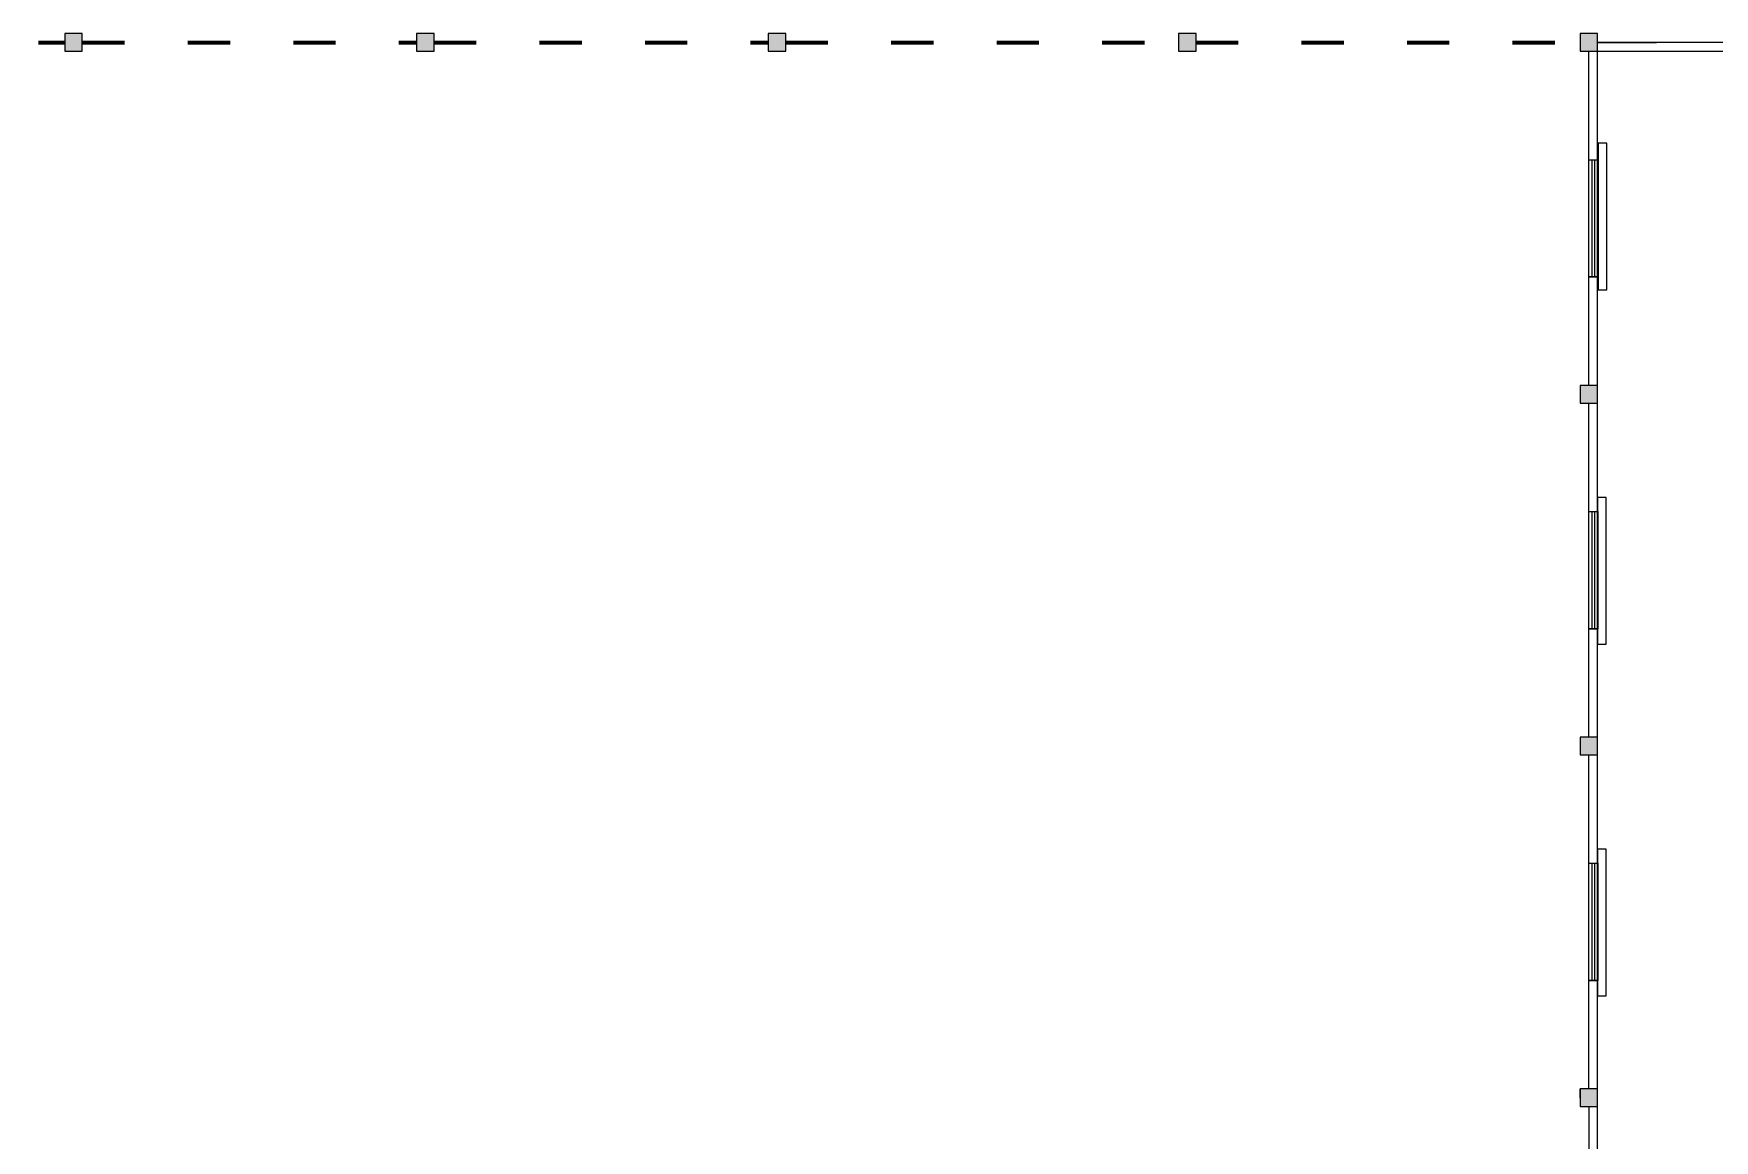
# Model space of a CAD drawing. Header units: millimetres. Extents: x 3339 to 2017737, y 4955 to 2748989.
# Drawn here: x 1011860 to 1040535, y 1666936 to 1685812 of the extents above; entities that cross this region are included whole.
import ezdxf

# ---------------------------------------------------------------- set-up
doc = ezdxf.new("R2010")
doc.units = ezdxf.units.MM
doc.header["$LTSCALE"] = 30
doc.linetypes.add('ACAD_ISO03W100', pattern=[30, 12, -18])

msp = doc.modelspace()

# ---------------------------------------------------------------- hatches: boundary and pattern name
at = {"true_color": 0xf8d731}
h = msp.add_hatch(color=40, dxfattribs=at)
h.dxf.hatch_style = 1
h.paths.add_polyline_path([(1084541.166, 1662962.224), (1084391.166, 1662962.224), (1084241.166, 1662962.224), (1084241.166, 1662812.224), (1084241.166, 1662662.224), (1084541.166, 1662662.224)])
h.paths.add_polyline_path([(1078691.166, 1662962.224), (1078541.166, 1662962.224), (1078391.166, 1662962.224), (1078391.166, 1662812.224), (1078391.166, 1662662.224), (1078691.166, 1662662.224)])
h.paths.add_polyline_path([(1075691.166, 1662962.224), (1075541.166, 1662962.224), (1075391.166, 1662962.224), (1075391.166, 1662812.224), (1075391.166, 1662662.224), (1075691.166, 1662662.224)])
h.paths.add_polyline_path([(1069691.166, 1662962.224), (1069541.166, 1662962.224), (1069391.166, 1662962.224), (1069391.166, 1662812.224), (1069391.166, 1662662.224), (1069691.166, 1662662.224)])
h.paths.add_polyline_path([(1063691.166, 1662962.224), (1063541.166, 1662962.224), (1063391.166, 1662962.224), (1063391.166, 1662812.224), (1063391.166, 1662662.224), (1063691.166, 1662662.224)])
h.paths.add_polyline_path([(1057691.166, 1662962.224), (1057541.166, 1662962.224), (1057391.166, 1662962.224), (1057391.166, 1662812.224), (1057391.166, 1662662.224), (1057691.166, 1662662.224)])
h.paths.add_polyline_path([(1051691.166, 1662962.224), (1051541.166, 1662962.224), (1051391.166, 1662962.224), (1051391.166, 1662812.224), (1051391.166, 1662662.224), (1051691.166, 1662662.224)])
h.paths.add_polyline_path([(1048691.166, 1662962.224), (1048541.166, 1662962.224), (1048391.166, 1662962.224), (1048391.166, 1662812.224), (1048391.166, 1662662.224), (1048691.166, 1662662.224)])
h.paths.add_polyline_path([(1042841.166, 1662962.224), (1042691.166, 1662962.224), (1042541.166, 1662962.224), (1042541.166, 1662662.224), (1042841.166, 1662662.224)])
h.paths.add_polyline_path([(1042841.166, 1665812.224), (1042691.166, 1665812.224), (1042541.166, 1665812.224), (1042541.166, 1665512.224), (1042841.166, 1665512.224)])
h.paths.add_polyline_path([(1042841.166, 1671812.224), (1042691.166, 1671812.224), (1042541.166, 1671812.224), (1042541.166, 1671662.224), (1042541.166, 1671512.224), (1042841.166, 1671512.224)])
h.paths.add_polyline_path([(1042841.166, 1677812.224), (1042691.166, 1677812.224), (1042541.166, 1677812.224), (1042541.166, 1677512.224), (1042841.166, 1677512.224)])
h.paths.add_polyline_path([(1038541.166, 1673812.224), (1038395.274, 1673812.224), (1038245.274, 1673812.224), (1038245.274, 1673662.224), (1038245.274, 1673512.224), (1038541.166, 1673512.224)])
h.paths.add_polyline_path([(1038541.166, 1667662.224), (1038541.166, 1667813.083), (1038245.274, 1667813.083), (1038245.274, 1667663.083), (1038245.274, 1667513.083), (1038541.166, 1667513.083)])
h.paths.add_polyline_path([(1038541.166, 1662962.224), (1038241.166, 1662962.224), (1038241.166, 1662662.224), (1038541.166, 1662662.224)])
h.paths.add_polyline_path([(1084541.166, 1665812.224), (1084391.166, 1665812.224), (1084241.166, 1665812.224), (1084241.166, 1665662.224), (1084241.166, 1665512.224), (1084541.166, 1665512.224)])
h.paths.add_polyline_path([(1084541.166, 1671812.224), (1084391.166, 1671812.224), (1084241.166, 1671812.224), (1084241.166, 1671662.224), (1084241.166, 1671512.224), (1084541.166, 1671512.224)])
h.paths.add_polyline_path([(1084541.166, 1677812.224), (1084391.166, 1677812.224), (1084241.166, 1677812.224), (1084241.166, 1677662.224), (1084241.166, 1677512.224), (1084541.166, 1677512.224)])
h.paths.add_polyline_path([(1031691.166, 1662962.224), (1031391.166, 1662962.224), (1031391.166, 1662662.224), (1031541.166, 1662662.224), (1031691.166, 1662662.224)])
h.paths.add_polyline_path([(1024691.166, 1662962.224), (1024391.166, 1662962.224), (1024391.166, 1662662.224), (1024541.166, 1662662.224), (1024691.166, 1662662.224)])
h.paths.add_polyline_path([(1018691.166, 1662962.224), (1018391.166, 1662962.224), (1018391.166, 1662662.224), (1018541.166, 1662662.224), (1018691.166, 1662662.224)])
h.paths.add_polyline_path([(1012691.166, 1662962.224), (1012391.166, 1662962.224), (1012391.166, 1662662.224), (1012541.166, 1662662.224), (1012691.166, 1662662.224)])
h.paths.add_polyline_path([(1042841.166, 1683812.224), (1042691.166, 1683812.224), (1042541.166, 1683812.224), (1042541.166, 1683662.224), (1042541.166, 1683512.224), (1042841.166, 1683512.224)])
h.paths.add_polyline_path([(1038541.166, 1679812.224), (1038395.274, 1679812.224), (1038245.274, 1679812.224), (1038245.274, 1679662.224), (1038245.274, 1679512.224), (1038541.166, 1679512.224)])
h.paths.add_polyline_path([(1038541.166, 1685812.224), (1038395.274, 1685812.224), (1038245.274, 1685812.224), (1038245.274, 1685662.224), (1038245.274, 1685512.224), (1038541.166, 1685512.224)])
h.paths.add_polyline_path([(994841.166, 1662962.224), (994541.166, 1662962.224), (994541.166, 1662662.224), (994841.166, 1662662.224)])
h.paths.add_polyline_path([(1000691.166, 1662962.224), (1000391.166, 1662962.224), (1000391.166, 1662662.224), (1000541.166, 1662662.224), (1000691.166, 1662662.224)])
h.paths.add_polyline_path([(1006691.166, 1662962.224), (1006391.166, 1662962.224), (1006391.166, 1662662.224), (1006541.166, 1662662.224), (1006691.166, 1662662.224)])
at = {"ltscale": 2, "true_color": 0xf8d731}
h = msp.add_hatch(dxfattribs=at)
h.set_pattern_fill('ANGLE', color=40)
h.set_pattern_definition([(0, (398186.685, 1616115.43), (0, 6.985), [5.08, -1.905]), (90, (398186.685, 1616115.43), (-6.985, 4e-16), [5.08, -1.905])])
h.paths.add_polyline_path([(1012391.166, 1685662.462), (1012391.166, 1685512.462), (1012691.166, 1685512.462), (1012691.166, 1685812.462), (1012541.166, 1685812.462), (1012391.166, 1685812.462)])
h.paths.add_polyline_path([(1018691.166, 1685812.407), (1018541.166, 1685812.407), (1018391.166, 1685812.407), (1018391.166, 1685662.407), (1018391.166, 1685512.407), (1018691.166, 1685512.407)])
h.paths.add_polyline_path([(1024541.166, 1685812.351), (1024391.166, 1685812.351), (1024391.166, 1685662.351), (1024391.166, 1685512.351), (1024691.166, 1685512.351), (1024691.166, 1685812.351)])
h.paths.add_polyline_path([(1031391.166, 1685512.286), (1031691.166, 1685512.286), (1031691.166, 1685812.286), (1031541.166, 1685812.286), (1031391.166, 1685812.286), (1031391.166, 1685662.286)])

# ---------------------------------------------------------------- linework, layer by layer
for p, q in [((1012391.166, 1685812.462), (1012391.166, 1685512.462)), ((1012691.166, 1685812.462), (1012391.166, 1685812.462)), ((1012391.166, 1685812.462), (1012391.166, 1685662.462)), ((1012691.166, 1685812.462), (1012541.166, 1685812.462)), ((1012691.166, 1685512.462), (1012691.166, 1685812.462)), ((1012691.166, 1685662.462), (1012691.166, 1685812.462)), ((1018391.166, 1685812.407), (1018391.166, 1685512.407)), ((1018691.166, 1685812.407), (1018391.166, 1685812.407)), ((1018391.166, 1685812.407), (1018391.166, 1685662.407)), ((1018691.166, 1685812.407), (1018541.166, 1685812.407)), ((1018691.166, 1685512.407), (1018691.166, 1685812.407)), ((1018691.166, 1685662.407), (1018691.166, 1685812.407)), ((1024391.166, 1685812.351), (1024391.166, 1685512.351)), ((1024691.166, 1685812.351), (1024391.166, 1685812.351)), ((1024391.166, 1685812.351), (1024391.166, 1685662.351)), ((1024691.166, 1685812.351), (1024541.166, 1685812.351)), ((1024691.166, 1685512.351), (1024691.166, 1685812.351)), ((1024691.166, 1685662.351), (1024691.166, 1685812.351)), ((1031391.166, 1685812.286), (1031391.166, 1685512.286)), ((1031691.166, 1685812.286), (1031391.166, 1685812.286)), ((1031391.166, 1685812.286), (1031391.166, 1685662.286)), ((1031691.166, 1685812.286), (1031541.166, 1685812.286)), ((1031691.166, 1685512.286), (1031691.166, 1685812.286)), ((1031691.166, 1685662.286), (1031691.166, 1685812.286)), ((1038245.274, 1685812.224), (1038245.274, 1685512.224)), ((1038541.166, 1685812.224), (1038245.274, 1685812.224)), ((1038245.274, 1685812.224), (1038245.274, 1685662.224)), ((1038541.166, 1685812.224), (1038395.274, 1685812.224)), ((1038541.166, 1667662.224), (1038541.166, 1685812.224)), ((1012391.166, 1685512.462), (1012691.166, 1685512.462)), ((1018391.166, 1685512.407), (1018691.166, 1685512.407)), ((1024391.166, 1685512.351), (1024691.166, 1685512.351)), ((1031391.166, 1685512.286), (1031691.166, 1685512.286)), ((1038245.274, 1685512.224), (1042541.166, 1685512.224)), ((1038395.274, 1679812.224), (1038395.274, 1685512.224)), ((1039545.274, 1685662.224), (1038541.166, 1685662.224)), ((1038541.166, 1685662.224), (1038545.274, 1685662.224)), ((1042691.166, 1685662.224), (1038541.166, 1685662.224)), ((1038545.274, 1685662.224), (1039545.274, 1685662.224)), ((1038549.603, 1683942.153), (1038549.603, 1681442.153)), ((1038699.603, 1683942.153), (1038549.603, 1683942.153)), ((1038549.603, 1683942.153), (1038549.603, 1683942.153)), ((1038699.603, 1681442.153), (1038699.603, 1683942.153)), ((1038395.274, 1679812.224), (1038395.274, 1681662.224)), ((1038395.274, 1681662.224), (1038545.274, 1681662.224)), ((1038549.603, 1681442.153), (1038699.603, 1681442.153)), ((1038245.274, 1679812.224), (1038245.274, 1679512.224)), ((1038541.166, 1679812.224), (1038245.274, 1679812.224)), ((1038245.274, 1679812.224), (1038245.274, 1679662.224)), ((1038541.166, 1679812.224), (1038395.274, 1679812.224)), ((1038245.274, 1679512.224), (1038541.166, 1679512.224)), ((1038395.274, 1673812.224), (1038395.274, 1679512.224)), ((1038541.166, 1679662.224), (1038545.274, 1679662.224)), ((1038541.166, 1679662.224), (1038545.274, 1679662.224)), ((1038539.603, 1677902.153), (1038539.603, 1675402.153)), ((1038689.603, 1677902.153), (1038539.603, 1677902.153)), ((1038539.603, 1677902.153), (1038539.603, 1677902.153)), ((1038689.603, 1675402.153), (1038689.603, 1677902.153)), ((1038395.274, 1673812.224), (1038395.274, 1675662.224)), ((1038395.274, 1675662.224), (1038545.274, 1675662.224)), ((1038539.603, 1675402.153), (1038689.603, 1675402.153)), ((1038245.274, 1673812.224), (1038245.274, 1673512.224)), ((1038541.166, 1673812.224), (1038245.274, 1673812.224)), ((1038245.274, 1673812.224), (1038245.274, 1673662.224)), ((1038541.166, 1673812.224), (1038395.274, 1673812.224)), ((1038245.274, 1673512.224), (1038541.166, 1673512.224)), ((1038395.274, 1667813.083), (1038395.274, 1673512.224)), ((1038539.603, 1671902.153), (1038539.603, 1669402.153)), ((1038689.603, 1671902.153), (1038539.603, 1671902.153)), ((1038539.603, 1671902.153), (1038539.603, 1671902.153)), ((1038689.603, 1669402.153), (1038689.603, 1671902.153)), ((1038395.274, 1667813.083), (1038395.274, 1669663.083)), ((1038395.274, 1669663.083), (1038545.274, 1669663.083)), ((1038539.603, 1669402.153), (1038689.603, 1669402.153)), ((1038245.274, 1667813.083), (1038245.274, 1667663.083)), ((1038245.274, 1667663.083), (1038245.274, 1667813.083)), ((1038541.166, 1667813.083), (1038245.274, 1667813.083)), ((1038245.274, 1667663.083), (1038245.274, 1667513.083)), ((1038245.274, 1667513.083), (1038541.166, 1667513.083)), ((1038395.274, 1667513.083), (1038395.274, 1662962.224)), ((1038541.166, 1662662.224), (1038541.166, 1667662.224))]:
    msp.add_line(p, q)
at = {"linetype": 'ACAD_ISO03W100', "lineweight": 200, "ltscale": 2}
for p, q in [((1006541.166, 1685662.518), (1012391.166, 1685662.464)), ((1012691.166, 1685662.461), (1018391.166, 1685662.408)), ((1018691.166, 1685662.405), (1024391.166, 1685662.352)), ((1024691.166, 1685662.35), (1031391.166, 1685662.287)), ((1031691.166, 1685662.285), (1038245.274, 1685662.224))]:
    msp.add_line(p, q, dxfattribs=at)
at = {"color": 9, "true_color": 0xafd9aa}
for p, q in [((1038395.274, 1683662.224), (1038545.274, 1683662.224)), ((1038395.274, 1681662.224), (1038395.274, 1683662.224)), ((1038395.274, 1683662.224), (1038445.274, 1683662.224)), ((1038445.274, 1683662.224), (1038445.274, 1681662.224)), ((1038495.274, 1681662.224), (1038495.274, 1683662.224)), ((1038545.274, 1683662.224), (1038545.274, 1682662.224)), ((1038545.274, 1682662.224), (1038545.274, 1681662.224)), ((1038545.274, 1681662.224), (1038395.274, 1681662.224)), ((1038445.274, 1681662.224), (1038495.274, 1681662.224)), ((1038395.274, 1677662.224), (1038545.274, 1677662.224)), ((1038395.274, 1675662.224), (1038395.274, 1677662.224)), ((1038395.274, 1677662.224), (1038445.274, 1677662.224)), ((1038445.274, 1677662.224), (1038445.274, 1675662.224)), ((1038495.274, 1675662.224), (1038495.274, 1677662.224)), ((1038545.274, 1677662.224), (1038545.274, 1676662.224)), ((1038545.274, 1676662.224), (1038545.274, 1675662.224)), ((1038545.274, 1675662.224), (1038395.274, 1675662.224)), ((1038445.274, 1675662.224), (1038495.274, 1675662.224)), ((1038395.274, 1671663.083), (1038545.274, 1671663.083)), ((1038395.274, 1669663.083), (1038395.274, 1671663.083)), ((1038395.274, 1671663.083), (1038445.274, 1671663.083)), ((1038445.274, 1671663.083), (1038445.274, 1669663.083)), ((1038495.274, 1669663.083), (1038495.274, 1671663.083)), ((1038545.274, 1671663.083), (1038545.274, 1670663.083)), ((1038545.274, 1670663.083), (1038545.274, 1669663.083)), ((1038545.274, 1669663.083), (1038395.274, 1669663.083)), ((1038445.274, 1669663.083), (1038495.274, 1669663.083))]:
    msp.add_line(p, q, dxfattribs=at)

doc.saveas('drawing.dxf')
